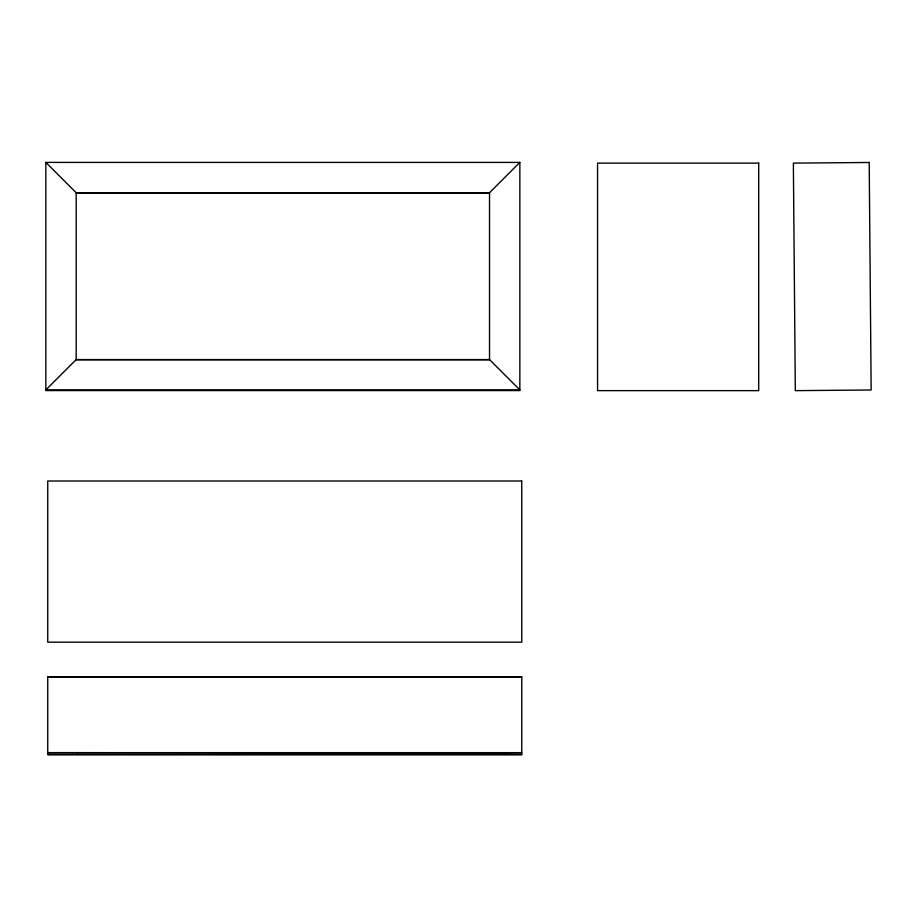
<?xml version="1.0" encoding="UTF-8"?>
<svg xmlns="http://www.w3.org/2000/svg" width="917" height="917" viewBox="0 0 917 917"><rect width="100%" height="100%" fill="white"/><g stroke="black" fill="none" stroke-linecap="round" stroke-linejoin="round"><path stroke-width="1.38" d="M45.85 162.401L76.191 192.73L489.518 192.73L519.847 162.401L519.847 390.562L45.85 390.562L45.85 162.401L519.847 162.401M521.75 676.815L47.741 676.815L47.741 754.599L521.75 754.599L521.75 676.815L47.741 676.815M47.741 754.599L521.75 754.599M491.409 752.914L521.75 752.651L47.741 752.651L491.409 752.914L491.409 754.347M76.191 192.891L489.518 192.891M489.518 192.73L489.518 359.739L76.191 359.739L76.191 192.73M78.083 752.914L78.083 754.347M76.191 359.579L45.85 389.908L519.847 389.908L489.518 359.579L76.191 359.579M869.201 162.481L793.365 163.123L795.314 390.642L871.15 389.989L869.201 162.481M758.714 163.123L597.563 163.123L597.563 390.642L758.714 390.642L758.714 163.123M521.75 481.012L47.741 481.012L47.741 642.175L521.75 642.175L521.75 481.012"/></g></svg>
